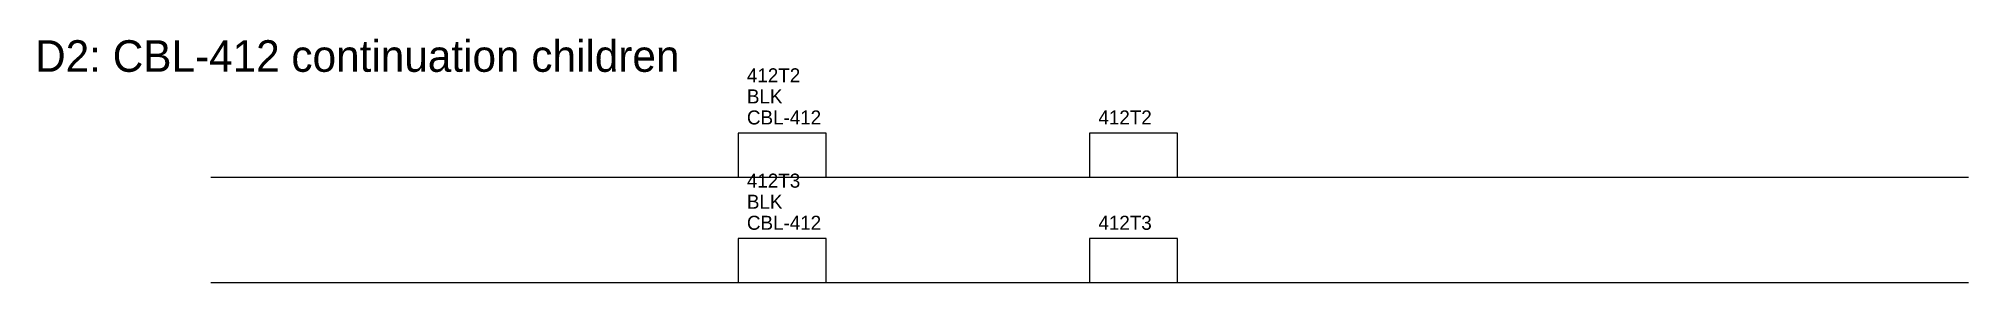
# Model space of a CAD drawing. Header units: inches. Extents: x 0 to 11, y 4.4 to 5.8.
import ezdxf

# ---------------------------------------------------------------- set-up
doc = ezdxf.new("R2010")
doc.units = ezdxf.units.IN

# ---------------------------------------------------------------- blocks, each defined once
blk = doc.blocks.new('WD_WNH')
blk.add_lwpolyline([(0, 0), (0.5, 0), (0.5, 0.25), (0, 0.25)], close=True)
blk = doc.blocks.new('VC1-CHILD')
blk.add_lwpolyline([(0, 0), (0.5, 0), (0.5, 0.25), (0, 0.25)], close=True)

msp = doc.modelspace()

# ---------------------------------------------------------------- linework, layer by layer
for p, q in [((1, 5), (11, 5)), ((1, 4.4), (11, 4.4))]:
    msp.add_line(p, q)

# ---------------------------------------------------------------- block references
ref = msp.add_blockref('VC1-CHILD', (4, 5))
ref.add_attrib('TAG2', 'CBL-412', (4.05, 5.3), dxfattribs={"height": 0.08})
ref.add_attrib('COLOR', 'BLK', (4.05, 5.42), dxfattribs={"height": 0.08})
ref.add_attrib('WIRENO', '412T2', (4.05, 5.54), dxfattribs={"height": 0.08})
ref = msp.add_blockref('WD_WNH', (6, 5))
ref.add_attrib('WIRENO', '412T2', (6.05, 5.3), dxfattribs={"height": 0.08})
ref = msp.add_blockref('VC1-CHILD', (4, 4.4))
ref.add_attrib('TAG2', 'CBL-412', (4.05, 4.7), dxfattribs={"height": 0.08})
ref.add_attrib('COLOR', 'BLK', (4.05, 4.82), dxfattribs={"height": 0.08})
ref.add_attrib('WIRENO', '412T3', (4.05, 4.94), dxfattribs={"height": 0.08})
ref = msp.add_blockref('WD_WNH', (6, 4.4))
ref.add_attrib('WIRENO', '412T3', (6.05, 4.7), dxfattribs={"height": 0.08})

# ---------------------------------------------------------------- texts
msp.add_text('D2: CBL-412 continuation children', height=0.18).set_placement((0, 5.6))

doc.saveas('drawing.dxf')
